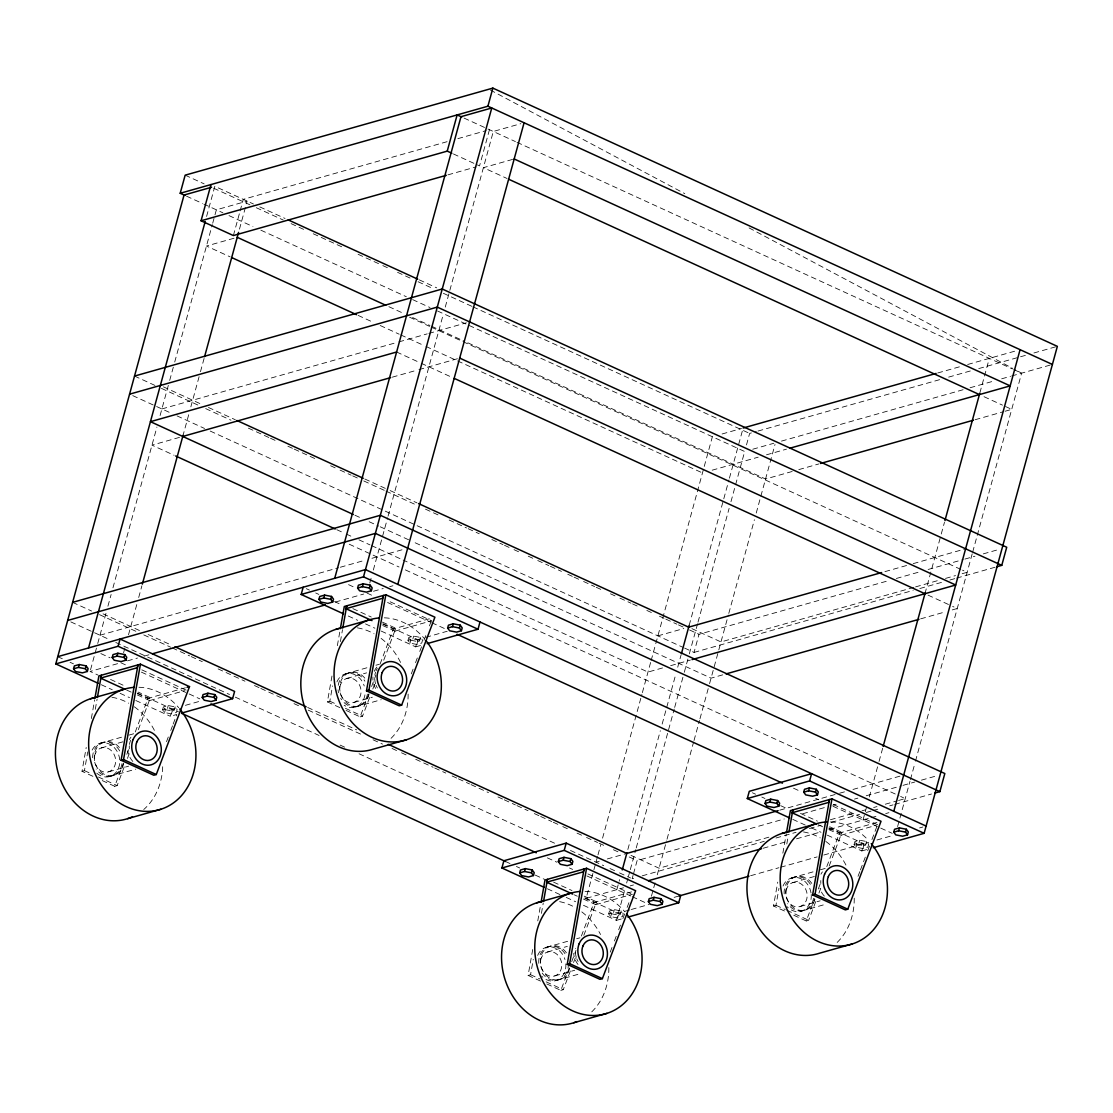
<?xml version="1.0" encoding="UTF-8"?>
<svg xmlns="http://www.w3.org/2000/svg" width="1113" height="1113" viewBox="0 0 1113 1113"><rect width="100%" height="100%" fill="white"/><g stroke="black" fill="none" stroke-linecap="round" stroke-linejoin="round"><path stroke-width="0.75" stroke-dasharray="5 3.75" d="M92.908 776.318L82 771.323L86.216 747.477M91.349 718.511L94.661 699.785M82 771.323L84.435 770.627L87.76 751.901M95.301 709.315L97.109 699.089M339.855 707.604L327.389 701.9L332.523 672.934M337.35 645.679L340.063 630.348M327.389 701.9L329.838 701.204L332.55 685.872M340.397 641.589L342.512 629.666M540.584 981.11L528.119 975.419L532.946 948.151M537.774 920.896L540.779 903.867M528.119 975.419L530.553 974.724L533.266 959.392M541.419 913.397L543.227 903.172M784.415 910.977L773.507 905.982L777.737 882.136M782.856 853.184L786.181 834.444M773.507 905.982L775.956 905.3L778.975 888.257M786.808 843.974L788.324 835.46M206.587 216.437L214.823 186.33L253.458 203.999M90.529 669.789L97.401 644.677M97.735 643.467L106.097 612.901M107.919 606.209L111.133 594.509M112.956 587.817L156.933 427.058M160.091 415.539L169.232 382.093M169.691 380.423L174.268 363.687M174.727 362.017L212.319 224.631M212.708 223.198L214.559 216.395M214.99 214.837L216.367 209.814L247.142 201.105L238.905 231.212M233.382 235.553L239.685 212.513M240.13 210.872L243.288 199.352L447.871 141.462M123.599 652.705L125.88 644.344M128.51 634.758L136.871 604.192M138.694 597.5L141.894 585.8M182.755 436.449L189.057 413.41M190.852 406.829L200.006 373.384M200.465 371.714L204.124 358.33M137.358 694.957L149.629 700.564L150.408 697.698L138.137 692.077M162.568 709.816L163.361 706.936L168.244 705.559L175.131 706.894L177.134 709.621L176.341 712.487L171.458 713.878L164.571 712.529L162.568 709.816L167.451 708.425L174.338 709.774L176.341 712.487M164.571 712.529L165.364 709.663L163.361 706.936M167.451 708.425L168.244 705.559M135.786 700.494L170.303 716.285L172.278 709.051L178.845 707.186M171.458 713.878L172.237 710.998L177.134 709.621M174.338 709.774L175.131 706.894M489.456 129.706L479.55 165.907L453.394 153.942M369.766 583.059L371.603 576.367M373.328 570.051L387.616 517.823M388.061 516.154L443.433 313.769M445.27 307.077L449.388 292.037M449.833 290.354L493.309 131.459L520.842 123.682M382.747 625.52L395.018 631.141L395.811 628.261L382.009 621.944M407.97 640.378L408.749 637.512L413.646 636.121L420.519 637.471L422.523 640.184L421.744 643.064L416.86 644.441L409.974 643.105L407.97 640.378L412.853 639.001L419.74 640.337L421.744 643.064M409.974 643.105L410.753 640.225L408.749 637.512M412.853 639.001L413.646 636.121M381.189 631.071L415.692 646.862L417.681 639.613L424.234 637.763M416.86 644.441L417.639 641.575L422.523 640.184M419.74 640.337L420.519 637.471M597.528 856.537L586.092 898.358L623.517 887.771M597.987 854.867L600.728 844.837M602.564 838.145L641.909 694.303M642.368 692.634L650.688 662.193M651.147 660.552L712.376 436.727M583.476 899.04L595.747 904.66L596.526 901.78L584.255 896.174M608.686 913.898L609.479 911.018L614.362 909.641L621.249 910.99L623.252 913.703L622.459 916.583L617.576 917.961L610.689 916.625L608.686 913.898L613.569 912.521L620.456 913.856L622.459 916.583M616.852 889.649L619.607 879.618M627.843 849.511L660.329 730.754M662.152 724.062L675.883 673.894M677.72 667.202L681.017 655.14M689.156 625.381L728.959 479.87M729.418 478.2L743.15 428.018M610.689 916.625L611.482 913.745L609.479 911.018M613.569 912.521L614.362 909.641M583.476 905.314L616.421 920.381L624.81 889.718M626.633 883.026L628.01 878.018M628.469 876.334L629.833 871.326M630.292 869.656L635.787 849.581M636.246 847.911L674.228 709.092M674.673 707.409L683.827 673.963M684.286 672.294L688.864 655.571M689.323 653.888L697.559 623.781M698.018 622.111L729.126 508.377M730.963 501.685L744.68 451.516L467.975 324.926M746.489 444.936L749.633 433.416L756.325 431.524M617.576 917.961L618.355 915.095L623.252 913.703M620.456 913.856L621.249 910.99M633.06 875.402L632.156 878.7L635.495 877.754M633.506 873.761L637.109 860.586L784.275 818.959M684.578 648.072L694.053 652.413L699.006 634.299L889.663 580.36M651.425 896.202L653.289 889.384M653.748 887.701L655.571 881.009M657.268 874.804L666.562 840.872M667.021 839.202L693.552 742.19M694.011 740.521L699.507 720.445M699.966 718.775L709.106 685.33M709.565 683.66L728.333 615.086M728.792 613.402L754.405 519.743M756.242 513.051L775.01 444.449M828.865 829.616L841.136 835.223L841.929 832.357L829.658 826.736M854.088 844.475L854.867 841.595L859.765 840.218L866.637 841.553L868.641 844.28L867.862 847.16L862.978 848.537L856.092 847.188L854.088 844.475L858.972 843.084L865.858 844.433L867.862 847.16M863.02 820.003L864.857 813.311M865.274 811.78L866.693 806.619M869.336 796.964L878.588 763.142M879.047 761.459L883.165 746.406M924.931 593.716L940.819 535.673M941.264 533.99L944.478 522.289M979.857 392.945L989.318 358.372M856.092 847.188L856.871 844.322L854.867 841.595M858.972 843.084L859.765 840.218M827.307 835.167L861.81 850.944L863.799 843.71L829.282 827.919M862.978 848.537L863.758 845.657L868.641 844.28M865.858 844.433L866.637 841.553M897.593 826.556L909.989 781.27M910.434 779.587L915.011 762.864M915.47 761.195L972.206 553.801M972.665 552.118L976.783 537.064M977.242 535.395L1021.623 373.161L1013.971 369.085M102.257 780.589L114.722 786.293L123.181 763.908M126.812 754.322L129.219 747.936M135.271 731.951L147.973 698.38L185.398 687.792M114.722 786.293L117.157 785.597L125.018 764.826M127.439 758.426L129.859 752.04M138.318 729.655L150.408 697.698M166.519 741.661L168.327 736.876M170.748 730.476L172.557 725.676M173.169 724.076L176.786 714.49L170.303 716.285M346.087 710.442L360.111 716.869L368.584 694.484M371.603 686.498L375.832 675.313M380.062 664.113L393.362 628.956L430.801 618.369M360.111 716.869L362.56 716.174L370.42 695.388M372.827 689.003L375.86 681.003M383.721 660.232L395.811 628.261M411.309 673.838L413.118 669.038M415.539 662.652L417.347 657.853M419.768 651.453L421.59 646.667M423.997 640.267L425.82 635.467M429.437 625.882L431.26 621.096M546.817 983.962L560.827 990.375L569.3 968.004M571.72 961.604L575.95 950.419M581.389 936.033L594.092 902.476L631.516 891.875M560.827 990.375L563.275 989.694L571.136 968.908M573.557 962.522L575.978 956.123M583.838 935.351L596.526 901.78M610.216 952.144L612.025 947.358M614.446 940.958L616.254 936.158M618.675 929.772L620.484 924.973M622.904 918.587L624.727 913.787M627.134 907.387L628.956 902.601M793.764 915.248L806.229 920.952L814.688 898.581M818.319 888.981L820.74 882.595M826.792 866.61L839.48 833.039L876.919 822.451M806.229 920.952L808.678 920.256L816.539 899.485M818.945 893.085L820.768 888.299M829.227 865.914L841.929 832.357M858.026 876.321L859.834 871.535M860.446 869.935L865.288 857.149M867.695 850.749L869.517 845.963M871.938 839.564L877.976 823.578M457.86 138.652L486.131 130.638M447.955 174.852L476.225 166.853M233.994 238.238L206.462 246.029L230.154 256.866M512.55 159.423L483.404 167.673L507.097 178.511M161.886 408.944L397.244 342.359M398.913 341.886L427.183 333.886M428.853 333.427L466.361 322.812M179.513 437.367L151.98 445.158L174.101 455.273M392.333 377.154L417.278 370.1M418.947 369.627L458.083 358.553M722.087 433.987L741.522 428.477M937.744 372.966L961.034 366.372M967.684 364.494L1016.851 350.595M757.995 431.051L940.29 379.477M948.652 377.112L970.383 370.949M978.744 368.584L1018.882 357.231M1020.551 356.758L1027.243 354.866M1033.935 352.974L1057.35 346.352M752.778 449.221L773.841 443.266M781.479 441.11L963.761 389.536M970.063 387.755L993.867 381.022M1001.672 378.81L1010.59 376.277M1011.647 375.985L1050.783 364.911M99.989 635.231L338.672 567.713M340.328 567.24L365.287 560.173M371.937 558.295L402.836 549.558M712.181 470.187L758.19 457.179M766.509 454.814L786.46 449.165M792.164 471.481L765.549 479.007L463.119 340.661M798.814 469.603L818.778 463.954M975.127 419.726L1003.411 411.727M1005.067 411.254L1011.717 409.361L1004.023 405.842M117.616 663.654L90.083 671.445L97.972 675.048M127.508 660.858L137.483 658.033M144.133 656.141L149.128 654.736M335.416 602.036L363.701 594.036M373.495 591.253L383.22 588.513M389.689 586.676L392.931 585.758M149.629 700.564L184.619 690.672M395.018 631.141L431.677 620.762L387.199 600.422M185.398 705.336L201.801 700.703M425.876 637.304L447.203 631.266M415.692 646.862L422.258 645.011M99.85 743.345L122.221 737.015M128.871 735.123L133.852 733.717M345.239 673.908L369.279 667.104M375.93 665.226L379.255 664.294M101.269 747.936L122.875 741.828M346.672 678.513L366.608 672.864M108.671 771.824L128.607 766.175M354.059 702.386L372.34 697.225M110.09 776.415L135.786 769.139M355.492 706.992L381.189 699.715M657.894 635.857L683.813 628.525M884.932 571.623L906.566 565.515M913.216 563.623L965.611 548.806M896.355 578.468L919.755 571.845M928.117 569.48L963.246 559.547M964.915 559.074L974.946 556.236M983.308 553.871L1000.03 549.14M913.926 587.358L720.987 641.937L691.743 628.567M915.582 586.885L938.871 580.29M945.521 578.412L955.51 575.588M962.161 573.71L967.155 572.291L962.536 570.176M694.053 652.413L913.133 590.419M919.825 588.527L943.24 581.904M949.932 580.012L954.94 578.593M956.624 578.12L995.078 567.24M662.569 667.939L647.989 672.071L403.143 560.062M670.666 665.657L690.408 660.065M722.713 674.854L711.082 678.151L411.81 541.238M920.646 618.856L945.605 611.788M952.255 609.91L957.25 608.505L952.631 606.39M595.998 862.144L599.225 861.239M607.322 858.944L626.758 853.448M779.782 810.153L838.006 793.68M839.661 793.207L844.656 791.802M852.975 789.451L902.087 775.552M802.668 813.756L826.083 807.12M832.774 805.228L836.113 804.282M854.506 799.078L857.859 798.132M866.22 795.767L901.335 785.834M903.005 785.361L914.719 782.049M921.411 780.157L938.134 775.427M768.86 837.171L659.077 868.223L629.847 854.854M830.395 819.752L855.341 812.699M862.005 810.821L865.33 809.874M873.635 807.523L876.974 806.577M885.28 804.226L896.925 800.929M898.594 800.456L905.245 798.578L900.626 796.463M642.187 875.848L764.269 841.317M775.97 838.006L796.045 832.329M809.429 828.545L821.13 825.234M831.161 822.396L859.598 814.34M866.29 812.448L871.298 811.029M872.968 810.556L881.329 808.191M889.69 805.826L893.043 804.88M894.713 804.407L931.511 794M630.167 885.878L633.492 884.946M763.226 848.231L788.185 841.178M796.491 838.826L821.45 831.773M829.755 829.408L869.503 818.166M871.131 817.707L879.228 815.426M885.698 813.589L888.939 812.671M595.747 904.66L632.407 894.282M841.136 835.223L876.126 825.331M629.875 909.891L618.397 913.133L583.894 897.342M631.349 909.474L649.171 904.438M674.116 897.37L680.711 895.506M750.635 875.722L778.905 867.723M780.575 867.25L817.165 856.899M823.815 855.021L868.724 842.318M876.919 839.995L893.683 835.251M919.547 827.933L922.872 827.001M616.421 920.381L621.332 918.99M861.81 850.944L868.377 849.094M545.968 947.427L568.34 941.097M576.645 938.746L579.97 937.814M791.357 878.004L813.742 871.674M820.378 869.796L825.373 868.377M547.387 952.018L567.324 946.384M792.79 882.595L814.382 876.488M554.789 975.906L574.725 970.272M800.177 906.483L820.128 900.834M556.208 980.511L580.249 973.708M801.61 911.074L825.651 904.271M410.753 640.225L417.639 641.575M165.364 709.663L172.237 710.998M856.871 844.322L863.758 845.657M611.482 913.745L618.355 915.095M464.065 118.089L515.416 141.588M517.002 142.311L1012.399 368.932M1013.929 369.641L1021.623 373.161M984.031 396.701L1002.493 405.146M259.774 206.893L285.053 218.454M419.323 279.878L436.699 287.836M185.161 175.172L204.124 183.854M213.613 188.194L249.98 204.834M256.31 207.728L283.189 220.012M291.091 223.63L305.324 230.141M313.226 233.758L342.303 247.058M358.094 254.279L381.773 265.117M382.802 265.59L387.547 267.76M397.564 272.337L411.768 278.848M418.085 281.728L433.875 288.949M443.35 293.289L471.773 306.284M472.928 306.826L749.633 433.416M186.525 196.166L202.524 203.484M203.916 204.124L222.892 212.806M229 215.602L252.943 226.551M260.845 230.168L406.315 296.712M412.631 299.606L430.035 307.564M437.52 310.986L466.403 324.203M388.882 306.687L404.673 313.922M412.575 317.539L429.952 325.483M431.524 326.206L461.547 339.938M409.598 317.219L429.604 326.373M431.134 327.083L960.992 569.48M358.108 315.396L373.898 322.631M380.215 325.511L399.177 334.192M400.763 334.916L424.456 345.753M426.029 346.477L456.038 360.209M457.624 360.932L702.47 472.942M396.618 352.014L419.698 362.574M421.229 363.283L452.615 377.641M928.005 595.121L951.086 605.681M163.43 386.865L202.135 404.576M208.451 407.469L235.316 419.754M364.841 479.007L388.534 489.859M390.12 490.569L416.972 502.867M134.534 376.069L155.083 385.474M161.413 388.367L199.352 405.716M205.682 408.61L230.975 420.185M248.38 428.143L268.929 437.548M270.515 438.272L278.417 441.889M287.905 446.23L292.649 448.4M294.235 449.123L317.942 459.975M330.603 465.763L338.505 469.38M340.077 470.103L351.152 475.168M352.738 475.891L357.482 478.061M363.798 480.955L384.361 490.36M385.933 491.083L417.556 505.552M425.472 509.156L439.705 515.667M449.179 520.008L466.584 527.965M468.156 528.689L479.23 533.753M491.876 539.541L502.951 544.605M504.523 545.328L512.439 548.946M514.011 549.669L521.914 553.286M528.244 556.18L536.146 559.797M537.732 560.521L548.806 565.585M550.379 566.308L561.453 571.372M567.769 574.266L572.513 576.437M574.099 577.16L582.002 580.777M583.588 581.501L594.648 586.565M596.234 587.288L604.136 590.906M610.467 593.799L618.369 597.417M619.955 598.14L631.015 603.204M632.601 603.928L640.504 607.545M646.834 610.439L651.578 612.609M659.48 616.226L664.224 618.397M665.811 619.106L676.871 624.17M678.457 624.894L683.201 627.064M689.531 629.958L699.006 634.299M132.739 395.616L171.374 413.285M177.009 415.872L204.542 428.463M210.218 431.065L682.992 647.349M354.936 515.222L359.68 517.392M369.154 521.719L378.629 526.059M380.215 526.783L410.224 540.515M336.808 529.705L344.696 533.322M346.282 534.045L352.598 536.939M358.915 539.819L369.975 544.883M371.561 545.607L401.57 559.338M349.232 544.215L399.038 567.004M405.355 569.898L899.095 795.767M833.317 804.504L877.795 824.858M348.55 584.645L356.243 588.165M367.026 593.09L371.756 595.26M387.561 602.481L430.202 622M431.788 622.724L446.007 629.221M793.527 788.213L801.416 791.816M815.634 798.327L818.792 799.774M833.011 806.271L892.264 833.373M352.863 608.616L371.269 617.033M800.511 813.408L817.387 821.13M306.298 588.666L309.442 590.099M315.716 592.979L318.847 594.412M334.54 601.59L342.387 605.166M383.164 623.837L417.681 639.613M752.416 792.762L755.56 794.195M761.835 797.061L764.965 798.494M780.658 805.673L788.505 809.262M382.635 624.045L393.362 628.956M828.754 828.128L839.48 833.039M818.138 824.705L822.73 826.806M348.244 616.004L357.663 620.303M365.495 623.892L374.914 628.205M792.79 819.377L805.339 825.109M811.614 827.989L821.032 832.287M329.838 701.204L337.629 704.766M345.42 708.327L362.56 716.174M775.956 905.3L785.305 909.571M786.863 910.281L808.678 920.256M103.064 613.861L140.238 630.862M148.126 634.48L171.833 645.317M307.675 707.465L356.647 729.864M72.623 602.356L91.6 611.037M99.502 614.654L135.869 631.28M143.772 634.897L170.651 647.196M172.237 647.919L189.627 655.877M191.213 656.6L202.288 661.665M218.092 668.899L244.971 681.198M254.46 685.538L259.204 687.709M260.79 688.432L284.497 699.284M293.985 703.625L301.901 707.242M308.218 710.136L363.561 735.443M373.05 739.783L382.538 744.124M392.026 748.465L399.929 752.082M401.515 752.805L406.259 754.976M415.747 759.316L433.138 767.274M434.71 767.998L445.784 773.062M452.115 775.956L456.859 778.126M458.431 778.85L469.505 783.914M471.077 784.637L488.482 792.595M497.956 796.936L502.7 799.106M504.286 799.83L515.361 804.894M516.933 805.617L528.007 810.681M534.323 813.575L539.068 815.746M540.654 816.469L551.728 821.533M553.3 822.257L561.216 825.874M562.788 826.597L570.691 830.215M577.021 833.108L584.923 836.726M586.509 837.449L597.584 842.499M599.156 843.223L607.058 846.84M613.388 849.734L618.132 851.904M629.207 856.968L637.109 860.586M70.829 621.903L92.977 632.031M94.549 632.754L110.368 639.989M115.78 642.465L229.515 694.498M235.274 697.128L319.083 735.47M340.091 745.084L344.835 747.24M359.04 753.751L554.914 843.362M570.482 850.485L603.691 865.677M610.021 868.571L617.924 872.189M619.51 872.912L630.57 877.976M141.81 669.845L186.288 690.199M587.928 873.942L630.862 893.586M100.852 653.581L110.076 657.811M120.858 662.736L127.174 665.63M141.393 672.127L199.839 698.867M547.359 857.859L556.834 862.185M569.466 867.973L572.625 869.42M586.843 875.917L630.709 895.979M632.24 896.688L647.627 903.728M110.535 679.445L124.336 685.761M553.578 882.136L571.985 890.553M57.765 656.656L64.039 659.536M70.077 662.291L73.458 663.835M137.469 693.121L178.539 711.917M505.455 861.462L510.269 863.674M516.432 866.484L519.743 868.001M535.256 875.096L544.674 879.409M137.233 693.469L147.973 698.38M584.881 898.261L594.092 902.476M126.618 690.046L131.223 692.147M574.266 894.838L577.341 896.229M101.283 684.718L112.26 689.74M120.107 693.329L129.511 697.628M547.401 888.8L559.95 894.546M566.225 897.412L575.63 901.725M84.435 770.627L92.226 774.203M98.459 777.041L117.157 785.597M530.553 974.724L539.902 978.995M546.135 981.847L563.275 989.694M490.332 90.014L684.787 193.648M749.091 227.915L1012.44 368.264M123.668 763.128A17.321 14.58 74.2 0 1 102.883 773.563A17.321 14.58 74.2 0 1 97.694 746.614A17.321 14.58 74.2 0 1 121.164 750.134M121.999 763.601A17.321 14.58 74.2 0 1 111.3 776.053A17.321 14.58 74.2 0 1 96.108 769.027M92.616 757.716A17.321 14.58 74.2 0 1 104.149 742.204A17.321 14.58 74.2 0 1 120.802 753.306M92.115 750.079A17.321 14.58 74.2 0 1 113.053 746.433A17.321 14.58 74.2 0 1 116.879 771.239A17.321 14.58 74.2 0 1 95.509 772.005M129.331 748.84A17.321 14.58 74.2 0 1 129.317 745.863M129.484 744.402A17.321 14.58 74.2 0 1 130.624 740.27M138.93 687.264A62.759 52.854 74.2 0 1 178.706 707.701M111.968 697.281A62.759 52.854 74.2 0 1 128.691 703.207M134.325 706.783A62.759 52.854 74.2 0 1 155.18 731.895M162.693 766.732A62.759 52.854 74.2 0 1 143.73 809.527M132.837 761.445A17.321 14.58 74.2 0 1 127.731 750.83M129.442 739.519A17.321 14.58 74.2 0 1 130.917 737.223M814.911 899.207A17.321 14.58 74.2 0 1 793.625 907.707A17.321 14.58 74.2 0 1 789.493 880.94A17.321 14.58 74.2 0 1 812.685 884.793M813.52 898.261A17.321 14.58 74.2 0 1 802.821 910.712A17.321 14.58 74.2 0 1 787.628 903.686M784.192 893.878A17.321 14.58 74.2 0 1 793.806 877.308A17.321 14.58 74.2 0 1 811.015 885.266M811.224 894.518A17.321 14.58 74.2 0 1 803.377 910.351A17.321 14.58 74.2 0 1 787.016 906.664M783.037 885.99A17.321 14.58 74.2 0 1 798.355 877.809A17.321 14.58 74.2 0 1 811.043 893.029M820.838 883.499A17.321 14.58 74.2 0 1 820.838 880.522M830.451 821.923A62.759 52.854 74.2 0 1 868.126 840.023M803.489 831.94A62.759 52.854 74.2 0 1 820.198 837.866M825.846 841.456A62.759 52.854 74.2 0 1 846.701 866.554M854.241 898.149A62.759 52.854 74.2 0 1 836.433 943.128M824.343 896.104A17.321 14.58 74.2 0 1 819.919 888.438M820.963 874.178A17.321 14.58 74.2 0 1 822.424 871.882M369.057 693.691A17.321 14.58 74.2 0 1 348.272 704.126A17.321 14.58 74.2 0 1 343.096 677.191A17.321 14.58 74.2 0 1 366.567 680.697M367.401 694.164A17.321 14.58 74.2 0 1 356.077 706.741A17.321 14.58 74.2 0 1 340.717 698.338M338.533 692.759A17.321 14.58 74.2 0 1 338.074 689.782M338.227 685.344A17.321 14.58 74.2 0 1 349.538 672.781A17.321 14.58 74.2 0 1 364.897 681.17M364.953 694.86A17.321 14.58 74.2 0 1 344.167 705.294M336.919 681.907A17.321 14.58 74.2 0 1 350.943 673.462A17.321 14.58 74.2 0 1 364.257 685.998M377.377 687.973A17.321 14.58 74.2 0 1 376.083 685.26M375.582 683.841A17.321 14.58 74.2 0 1 375.54 672.169M376.027 670.847A17.321 14.58 74.2 0 1 377.307 668.398M384.333 617.826A62.759 52.854 74.2 0 1 424.109 638.278M357.37 627.843A62.759 52.854 74.2 0 1 374.079 633.784M381.091 638.375A62.759 52.854 74.2 0 1 401.278 663.946M408.123 694.053A62.759 52.854 74.2 0 1 389.133 740.103M375.61 688.474A17.321 14.58 74.2 0 1 372.938 676.941M374.246 671.348A17.321 14.58 74.2 0 1 378.128 665.866M569.508 968.63A17.321 14.58 74.2 0 1 548.222 977.131A17.321 14.58 74.2 0 1 544.09 950.363A17.321 14.58 74.2 0 1 567.282 954.217M568.27 963.26A17.321 14.58 74.2 0 1 559.255 979.607A17.321 14.58 74.2 0 1 542.226 973.11M538.789 963.302A17.321 14.58 74.2 0 1 548.403 946.732A17.321 14.58 74.2 0 1 565.613 954.69M565.821 963.941A17.321 14.58 74.2 0 1 557.975 979.788A17.321 14.58 74.2 0 1 541.614 976.101M537.649 955.427A17.321 14.58 74.2 0 1 551.672 946.982A17.321 14.58 74.2 0 1 564.973 959.517M578.092 961.493A17.321 14.58 74.2 0 1 576.798 958.78M576.297 957.361A17.321 14.58 74.2 0 1 575.602 948.499M585.048 891.346A62.759 52.854 74.2 0 1 624.824 911.784M559.658 901.655A62.759 52.854 74.2 0 1 574.809 907.29M581.807 911.895A62.759 52.854 74.2 0 1 600.561 934.53M608.839 967.573A62.759 52.854 74.2 0 1 591.031 1012.552M577.995 964.442A17.321 14.58 74.2 0 1 573.668 953.424M95.259 753.71A12.507 10.532 74.2 0 0 105.944 772.241A12.507 10.532 74.2 0 0 113.693 753.682A12.507 10.532 74.2 0 0 95.259 753.71M786.78 888.369A12.507 10.532 74.2 0 0 797.465 906.914A12.507 10.532 74.2 0 0 805.214 888.341A12.507 10.532 74.2 0 0 786.78 888.369M340.661 684.286A12.507 10.532 74.2 0 0 351.346 702.818A12.507 10.532 74.2 0 0 359.096 684.245A12.507 10.532 74.2 0 0 340.661 684.286M541.377 957.792A12.507 10.532 74.2 0 0 552.062 976.338A12.507 10.532 74.2 0 0 559.811 957.764A12.507 10.532 74.2 0 0 541.377 957.792"/><path stroke-width="1.5" d="M94.967 698.074L98.89 675.925L140.433 664.183L189.516 686.624L156.265 774.537L153.817 775.232L121.094 760.262L137.998 664.864L137.205 667.744L100.546 678.109L101.339 675.243L97.415 697.378M121.094 760.262L123.543 759.567L140.433 664.183M340.369 628.65L344.293 606.502L385.835 594.745L434.905 617.2L401.654 705.113L399.219 705.795L366.497 690.839L383.387 595.441L382.608 598.307L345.948 608.686L346.727 605.806L342.804 627.955M366.497 690.839L368.932 690.143L385.835 594.745M541.085 902.17L545.008 880.021L586.551 868.265L635.634 890.72L602.383 978.633L599.935 979.315L567.213 964.345L584.102 868.961L583.323 871.827L546.664 882.206L547.457 879.326L543.534 901.474M567.213 964.345L569.661 963.663L586.551 868.265M786.488 832.733L790.411 810.598L831.954 798.842L881.023 821.297L847.772 909.196L845.337 909.891L812.615 894.922L829.505 799.524L828.726 802.403L792.066 812.768L792.846 809.902L788.922 832.051M812.615 894.922L815.05 894.226L831.954 798.842M184.953 195.443L180.209 193.272L185.161 175.172L492.864 88.108L1057.35 346.352L924.124 833.317L873.302 847.703M98.139 683.271L55.789 663.904L184.048 195.039L211.581 187.248M73.555 668.788L74.334 665.908L79.232 664.531L86.104 665.866L88.108 668.593L87.329 671.473L82.445 672.85L75.559 671.515L73.555 668.788L78.439 667.41L85.325 668.746L87.329 671.473M78.439 667.41L79.232 664.531M446.285 175.325L233.382 235.553L201.063 220.777L210.969 184.563M88.539 647.947L205.209 221.459M85.325 668.746L86.104 665.866M112.204 657.505L112.997 654.625L117.881 653.248L124.767 654.583L126.757 657.31L125.978 660.19L121.094 661.567L114.208 660.232L112.204 657.505L117.088 656.127L123.974 657.463L125.978 660.19M55.789 663.904L118.103 646.263L120.079 639.029L234.593 691.423L232.617 698.658L181.781 713.043M117.088 656.127L117.881 653.248M142.353 584.13L183.075 435.266M204.583 356.661L238.585 232.38M123.974 657.463L124.767 654.583M202.246 697.489L203.025 694.609L207.908 693.232L214.795 694.582L216.798 697.295L216.005 700.174L211.122 701.552L204.236 700.216L202.246 697.489L207.129 696.112L214.016 697.448L216.005 700.174M207.129 696.112L207.908 693.232M214.016 697.448L214.795 694.582M343.541 613.847L301.178 594.467L303.167 587.233M318.958 599.364L319.737 596.485L324.62 595.107L331.507 596.443L333.51 599.17L332.717 602.036L327.834 603.427L320.947 602.077L318.958 599.364L323.841 597.973L330.728 599.323L332.717 602.036M323.841 597.973L324.62 595.107M201.063 220.777L447.245 151.131L457.137 114.917L461.756 117.032M334.707 578.301L460.991 116.684L491.765 107.975L363.492 576.84L301.178 594.467M330.728 599.323L331.507 596.443M180.209 193.272L487.911 106.222L492.864 88.108M357.607 588.081L358.386 585.201L363.269 583.824L370.156 585.16L372.159 587.887L371.366 590.753L366.483 592.144L359.596 590.794L357.607 588.081L362.49 586.69L369.377 588.04L371.366 590.753M362.49 586.69L363.269 583.824M369.377 588.04L370.156 585.16M397.786 584.381L524.084 122.764M447.635 628.066L448.428 625.186L453.311 623.809L460.198 625.144L462.201 627.871L461.408 630.751L456.525 632.128L449.638 630.779L447.635 628.066L452.518 626.675L459.405 628.024L461.408 630.751M452.518 626.675L453.311 623.809M459.405 628.024L460.198 625.144M427.183 643.62L478.02 629.235L479.995 621.986M544.257 887.367L501.907 867.987L503.883 860.752L566.197 843.125L680.711 895.506L678.735 902.754L627.899 917.126M519.674 872.87L520.453 870.004L525.336 868.627L532.223 869.963L534.226 872.689L533.447 875.555L528.55 876.947L521.677 875.597L519.674 872.87L524.557 871.493L531.444 872.842L533.447 875.555M524.557 871.493L525.336 868.627M531.444 872.842L532.223 869.963M558.323 861.587L559.116 858.721L563.999 857.33L570.872 858.68L572.875 861.406L572.096 864.272L567.213 865.664L560.326 864.314L558.323 861.587L563.206 860.21L570.093 861.545L572.096 864.272M501.907 867.987L564.221 850.36L566.197 843.125M563.206 860.21L563.999 857.33M570.093 861.545L570.872 858.68M622.264 869.907L626.925 852.85M681.379 653.818L689.156 625.381M648.364 901.586L649.143 898.706L654.027 897.328L660.913 898.664L662.917 901.391L662.124 904.257L657.24 905.648L650.354 904.299L648.364 901.586L653.248 900.194L660.134 901.544L662.124 904.257M653.248 900.194L654.027 897.328M660.134 901.544L660.913 898.664M747.296 798.564L749.286 791.315L811.6 773.688L809.61 780.936L747.296 798.564L789.66 817.944M765.062 803.447L765.855 800.581L770.739 799.19L777.625 800.539L779.629 803.252L778.836 806.132L773.952 807.509L767.066 806.174L765.062 803.447L769.959 802.07L776.832 803.405L778.836 806.132M769.959 802.07L770.739 799.19M776.832 803.405L777.625 800.539M803.725 792.164L804.504 789.284L809.388 787.907L816.274 789.256L818.278 791.969L817.485 794.849L812.601 796.226L805.715 794.891L803.725 792.164L808.608 790.787L815.495 792.122L817.485 794.849M808.608 790.787L809.388 787.907M815.495 792.122L816.274 789.256M883.165 746.406L925.251 592.533M944.937 520.62L979.704 393.501M893.795 811.294L1020.078 349.677M893.753 832.148L894.546 829.282L899.429 827.891L906.316 829.241L908.305 831.954L907.526 834.833L902.643 836.211L895.756 834.875L893.753 832.148L898.636 830.771L905.523 832.107L907.526 834.833M898.636 830.771L899.429 827.891M905.523 832.107L906.316 829.241M934.85 793.054L939.873 791.635L944.826 773.535L380.34 515.291L72.623 602.356M996.761 566.767L1001.77 565.348L1006.722 547.248L442.237 289.004L134.534 376.069M129.581 394.169L437.284 307.105L1001.77 565.348M396.618 352.014L150.45 421.674L353.364 514.498M182.755 436.449L390.663 377.627M743.15 428.018L936.089 373.439M67.67 620.456L375.387 533.391L939.873 791.635M789.785 448.233L1010.187 385.877L514.178 158.964M57.765 656.656L365.481 569.606L926.113 826.083M820.448 463.481L973.472 420.185M152.453 653.79L325.441 604.86M90.515 698.769L123.724 689.364M335.903 629.346L369.126 619.941M187.067 687.319L189.516 686.624M881.607 572.569L688.669 627.162L418.544 503.577M127.647 818.667L160.856 809.262M406.259 739.839L373.036 749.23A62.759 52.854 74.2 0 1 303.557 703.472A62.759 52.854 74.2 0 1 339.228 628.414M692.063 659.592L955.705 585.007L459.697 358.094M726.052 673.908L918.99 619.329M778.126 810.626L626.758 853.448L388.242 744.319M536.633 902.852L569.842 893.461M782.022 833.428L815.245 824.037M648.462 880.703L761.57 848.704M679.111 895.965L748.966 876.195M573.765 1022.75L606.975 1013.359M852.377 943.921L819.154 953.326A62.759 52.854 74.2 0 1 749.411 906.566A62.759 52.854 74.2 0 1 787.044 832.134M487.911 106.222L1052.397 364.452M447.245 151.131L451.85 153.232M508.683 179.235L979.412 394.586M288.211 219.901L417.737 279.154M237.236 237.319L385.724 305.24M231.741 257.59L356.522 314.673M454.201 378.364L924.931 593.716M236.888 420.477L363.255 478.284M175.673 455.996L335.222 528.981M363.492 576.84L478.02 629.235M809.61 780.936L924.124 833.317M457.053 634.285L782.467 783.149M345.948 608.686L372.02 620.609M792.066 812.768L816.594 823.996M368.932 690.143L401.654 705.113M815.05 894.226L847.772 909.196M174.991 646.764L306.089 706.741M118.103 646.263L232.617 698.658M564.221 850.36L678.735 902.754M210.886 703.931L536.299 852.795M181.697 713.35L505.525 861.504M100.546 678.109L125.087 689.337M546.664 882.206L572.736 894.129M123.543 759.567L156.265 774.537M569.661 963.663L602.383 978.633M179.722 708.925A62.759 52.854 74.2 0 1 171.903 803.962A62.759 52.854 74.2 0 1 92.282 766.509A62.759 52.854 74.2 0 1 133.922 687.375M132.475 816.789A62.759 52.854 74.2 0 1 58.739 774.871A62.759 52.854 74.2 0 1 95.523 697.475M871.242 843.584A62.759 52.854 74.2 0 1 862.937 938.941A62.759 52.854 74.2 0 1 783.385 899.861A62.759 52.854 74.2 0 1 827.168 821.937M426.126 640.74A62.759 52.854 74.2 0 1 416.512 735.039A62.759 52.854 74.2 0 1 337.517 696.557A62.759 52.854 74.2 0 1 379.324 617.938M626.842 914.26A62.759 52.854 74.2 0 1 617.242 1008.559A62.759 52.854 74.2 0 1 538.233 970.077A62.759 52.854 74.2 0 1 580.04 891.457M577.007 1021.567A62.759 52.854 74.2 0 1 504.272 976.977A62.759 52.854 74.2 0 1 543.353 901.266M133.073 739.575A17.321 14.58 74.2 0 0 147.862 765.257A17.321 14.58 74.2 0 0 158.603 739.547A17.321 14.58 74.2 0 0 133.073 739.575M136.802 741.954A12.507 10.532 74.2 0 0 147.486 760.499A12.507 10.532 74.2 0 0 155.236 741.926A12.507 10.532 74.2 0 0 136.802 741.954M824.58 874.248A17.321 14.58 74.2 0 0 839.383 899.916A17.321 14.58 74.2 0 0 850.109 874.206A17.321 14.58 74.2 0 0 824.58 874.248M828.322 876.613A12.507 10.532 74.2 0 0 839.007 895.158A12.507 10.532 74.2 0 0 846.756 876.585A12.507 10.532 74.2 0 0 828.322 876.613M378.462 670.151A17.321 14.58 74.2 0 0 393.265 695.82A17.321 14.58 74.2 0 0 403.991 670.109A17.321 14.58 74.2 0 0 378.462 670.151M382.204 672.53A12.507 10.532 74.2 0 0 392.889 691.062A12.507 10.532 74.2 0 0 400.638 672.502A12.507 10.532 74.2 0 0 382.204 672.53M579.191 943.671A17.321 14.58 74.2 0 0 593.98 969.34A17.321 14.58 74.2 0 0 604.721 943.629A17.321 14.58 74.2 0 0 579.191 943.671M582.92 946.05A12.507 10.532 74.2 0 0 593.605 964.581A12.507 10.532 74.2 0 0 601.354 946.008A12.507 10.532 74.2 0 0 582.92 946.05"/></g></svg>
